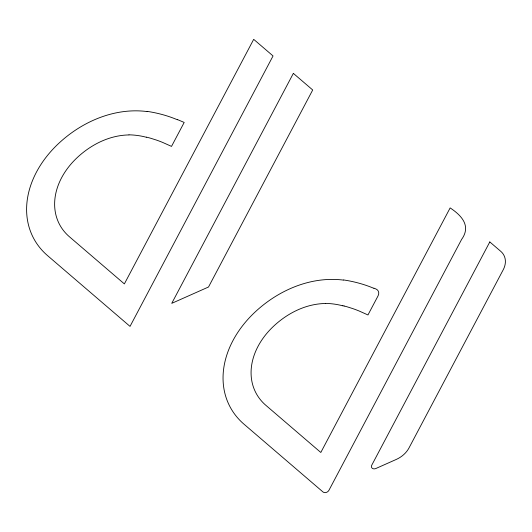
<?xml version="1.0" encoding="UTF-8"?>
<svg xmlns="http://www.w3.org/2000/svg" width="532" height="532" viewBox="0 0 532 532"><rect width="100%" height="100%" fill="white"/><g stroke="black" fill="none" stroke-linecap="round" stroke-linejoin="round"><path stroke-width="0.8" d="M128.957 134.935C109 135.241 90.174 145.017 76.043 158.709A70.716 54.011 -27.8 0 0 69.459 236.793L124.368 283.908L253.698 39.341L273.049 55.946L130.034 326.389L47.594 255.653A100.109 76.462 -27.8 0 1 56.917 145.116C80.472 122.234 113.815 107.344 147.031 111.54M325.404 303.499C305.448 303.805 286.622 313.587 272.49 327.273A70.716 54.011 -27.8 0 0 265.907 405.357L320.816 452.473L450.145 207.906C461.69 215.58 471.325 225.954 461.59 239.453L328.909 490.351A3.671 2.806 -27.8 0 1 323.037 492L244.042 424.223A100.109 76.462 -27.8 0 1 253.365 313.68C276.919 290.805 310.256 275.909 343.479 280.105M146.367 137.123L147.65 137.436A119.387 91.185 -27.8 0 1 150.982 138.34L156.262 140.016A149.665 114.314 -27.8 0 1 160.145 141.426A140.614 107.398 -27.8 0 1 162.832 142.503L171.517 146.393L184.185 122.44L177.522 119.614M342.814 305.687L344.098 306.006M373.969 288.178L375.838 288.929A7.348 5.613 -27.8 0 1 378.039 295.905L367.964 314.957L359.28 311.067A140.614 107.398 -27.8 0 0 355.296 309.504A149.665 114.314 -27.8 0 0 352.709 308.58L347.429 306.904A119.387 91.185 -27.8 0 0 344.098 306.006M128.99 134.822A78.45 59.916 -27.8 0 1 146.3 137.243M147.105 111.368A148.601 113.502 -27.8 0 1 177.409 119.76M343.552 279.932A148.601 113.502 -27.8 0 1 373.856 288.324M325.438 303.386A78.45 59.916 -27.8 0 1 342.748 305.807M293.358 73.376L171.743 303.353L208.517 287.007L312.71 89.975L293.358 73.376M489.806 241.94L371.775 465.148A3.671 2.806 -27.8 0 0 372.24 468.26A3.671 2.806 -27.8 0 0 375.931 468.479L396.26 459.442A22.045 16.838 -27.8 0 0 408.995 447.957L503.232 269.751A22.045 16.838 -27.8 0 0 500.778 251.35L489.806 241.94"/></g></svg>
